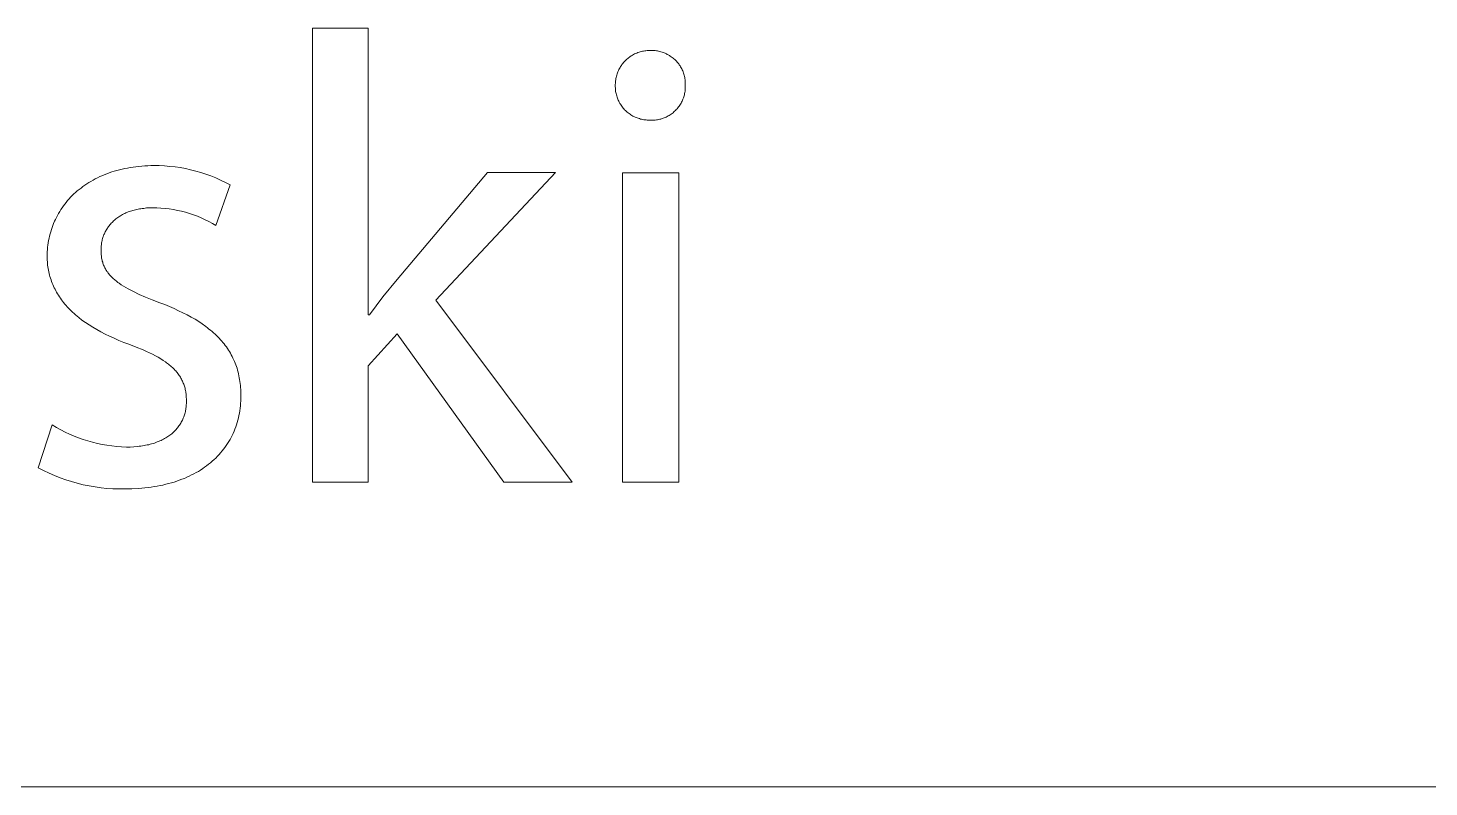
# Model space of a CAD drawing. Header units: millimetres. Extents: x 0 to 5466, y 0 to 3819.
# Drawn here: x 4723.3 to 4843.2, y 0 to 64.9 of the extents above; entities that cross this region are included whole.
import ezdxf

# ---------------------------------------------------------------- set-up
doc = ezdxf.new("R2010")
doc.units = ezdxf.units.MM
doc.header["$MEASUREMENT"] = 0
doc.layers.add('Domyślny', color=7, linetype='Continuous', true_color=0x000000)

msp = doc.modelspace()

# ---------------------------------------------------------------- linework, layer by layer
at = {"layer": 'Domyślny', "color": 18, "lineweight": 15, "true_color": 0x000000}
for p, q in [((4747.65, 26.06), (4747.65, 64.9)), ((4747.65, 64.9), (4752.42, 64.9)), ((4752.42, 64.9), (4752.42, 40.38)), ((4774.72, 62.36), (4774.8, 62.42)), ((4774.8, 62.42), (4774.88, 62.48)), ((4774.88, 62.48), (4774.97, 62.53)), ((4774.97, 62.53), (4775.05, 62.58)), ((4775.05, 62.58), (4775.14, 62.63)), ((4775.14, 62.63), (4775.23, 62.68)), ((4775.23, 62.68), (4775.32, 62.72)), ((4775.32, 62.72), (4775.42, 62.76)), ((4775.42, 62.76), (4775.51, 62.8)), ((4775.51, 62.8), (4775.61, 62.83)), ((4775.61, 62.83), (4775.7, 62.86)), ((4775.7, 62.86), (4775.8, 62.89)), ((4775.8, 62.89), (4775.9, 62.91)), ((4775.9, 62.91), (4776, 62.93)), ((4776, 62.93), (4776.1, 62.95)), ((4776.1, 62.95), (4776.2, 62.96)), ((4776.2, 62.96), (4776.3, 62.97)), ((4776.3, 62.97), (4776.4, 62.98)), ((4776.4, 62.98), (4776.5, 62.98)), ((4776.5, 62.98), (4776.6, 62.98)), ((4776.6, 62.98), (4776.7, 62.98)), ((4776.7, 62.98), (4776.8, 62.98)), ((4776.8, 62.98), (4776.9, 62.97)), ((4776.9, 62.97), (4777, 62.97)), ((4777, 62.97), (4777.1, 62.95)), ((4777.1, 62.95), (4777.2, 62.94)), ((4777.2, 62.94), (4777.29, 62.92)), ((4777.29, 62.92), (4777.39, 62.9)), ((4777.39, 62.9), (4777.48, 62.87)), ((4777.48, 62.87), (4777.58, 62.84)), ((4777.58, 62.84), (4777.67, 62.81)), ((4777.67, 62.81), (4777.77, 62.78)), ((4777.77, 62.78), (4777.86, 62.74)), ((4777.86, 62.74), (4777.95, 62.7)), ((4777.95, 62.7), (4778.03, 62.65)), ((4778.03, 62.65), (4778.12, 62.61)), ((4778.12, 62.61), (4778.21, 62.56)), ((4778.21, 62.56), (4778.29, 62.5)), ((4778.29, 62.5), (4778.37, 62.45)), ((4778.37, 62.45), (4778.45, 62.39)), ((4778.45, 62.39), (4778.53, 62.33)), ((4773.77, 61.07), (4773.81, 61.16)), ((4773.81, 61.16), (4773.85, 61.26)), ((4773.85, 61.26), (4773.89, 61.35)), ((4773.89, 61.35), (4773.94, 61.44)), ((4773.94, 61.44), (4773.99, 61.52)), ((4773.99, 61.52), (4774.04, 61.61)), ((4774.04, 61.61), (4774.1, 61.7)), ((4774.1, 61.7), (4774.15, 61.78)), ((4774.15, 61.78), (4774.22, 61.86)), ((4774.22, 61.86), (4774.28, 61.94)), ((4774.28, 61.94), (4774.35, 62.01)), ((4774.35, 62.01), (4774.42, 62.09)), ((4774.42, 62.09), (4774.49, 62.16)), ((4774.49, 62.16), (4774.56, 62.23)), ((4774.56, 62.23), (4774.64, 62.29)), ((4774.64, 62.29), (4774.72, 62.36)), ((4778.53, 62.33), (4778.6, 62.26)), ((4778.6, 62.26), (4778.68, 62.2)), ((4778.68, 62.2), (4778.75, 62.13)), ((4778.75, 62.13), (4778.82, 62.06)), ((4778.82, 62.06), (4778.88, 61.98)), ((4778.88, 61.98), (4778.94, 61.91)), ((4778.94, 61.91), (4779.01, 61.83)), ((4779.01, 61.83), (4779.06, 61.75)), ((4779.06, 61.75), (4779.12, 61.67)), ((4779.12, 61.67), (4779.17, 61.58)), ((4779.17, 61.58), (4779.22, 61.5)), ((4779.22, 61.5), (4779.27, 61.41)), ((4779.27, 61.41), (4779.31, 61.32)), ((4779.31, 61.32), (4779.35, 61.23)), ((4779.35, 61.23), (4779.39, 61.14)), ((4773.58, 60.08), (4773.59, 60.18)), ((4773.58, 59.98), (4773.58, 60.08)), ((4773.58, 59.88), (4773.58, 59.98)), ((4773.59, 60.28), (4773.6, 60.38)), ((4773.59, 60.18), (4773.59, 60.28)), ((4773.6, 60.38), (4773.62, 60.48)), ((4773.62, 60.48), (4773.63, 60.58)), ((4773.63, 60.58), (4773.65, 60.68)), ((4773.65, 60.68), (4773.68, 60.78)), ((4773.68, 60.78), (4773.7, 60.88)), ((4773.7, 60.88), (4773.74, 60.97)), ((4773.74, 60.97), (4773.77, 61.07)), ((4779.39, 61.14), (4779.42, 61.05)), ((4779.42, 61.05), (4779.45, 60.95)), ((4779.45, 60.95), (4779.48, 60.86)), ((4779.48, 60.86), (4779.5, 60.76)), ((4779.5, 60.76), (4779.52, 60.66)), ((4779.52, 60.66), (4779.54, 60.57)), ((4779.54, 60.57), (4779.55, 60.47)), ((4779.55, 60.47), (4779.56, 60.37)), ((4779.56, 60.37), (4779.57, 60.27)), ((4779.57, 60.27), (4779.57, 60.17)), ((4779.57, 60.17), (4779.57, 60.07)), ((4779.57, 60.07), (4779.57, 59.98)), ((4779.57, 59.98), (4779.57, 59.88)), ((4773.59, 59.78), (4773.58, 59.88)), ((4773.59, 59.68), (4773.59, 59.78)), ((4773.6, 59.58), (4773.59, 59.68)), ((4773.61, 59.48), (4773.6, 59.58)), ((4773.63, 59.39), (4773.61, 59.48)), ((4773.65, 59.29), (4773.63, 59.39)), ((4773.67, 59.19), (4773.65, 59.29)), ((4773.7, 59.1), (4773.67, 59.19)), ((4773.73, 59), (4773.7, 59.1)), ((4773.76, 58.91), (4773.73, 59)), ((4773.8, 58.82), (4773.76, 58.91)), ((4773.83, 58.73), (4773.8, 58.82)), ((4779.37, 58.83), (4779.34, 58.74)), ((4779.41, 58.92), (4779.37, 58.83)), ((4779.44, 59.01), (4779.41, 58.92)), ((4779.47, 59.11), (4779.44, 59.01)), ((4779.49, 59.2), (4779.47, 59.11)), ((4779.51, 59.3), (4779.49, 59.2)), ((4779.53, 59.39), (4779.51, 59.3)), ((4779.55, 59.49), (4779.53, 59.39)), ((4779.56, 59.59), (4779.55, 59.49)), ((4779.57, 59.68), (4779.56, 59.59)), ((4779.57, 59.88), (4779.57, 59.78)), ((4779.57, 59.78), (4779.57, 59.68)), ((4773.88, 58.64), (4773.83, 58.73)), ((4773.92, 58.55), (4773.88, 58.64)), ((4773.97, 58.46), (4773.92, 58.55)), ((4774.02, 58.38), (4773.97, 58.46)), ((4774.07, 58.29), (4774.02, 58.38)), ((4774.13, 58.21), (4774.07, 58.29)), ((4774.19, 58.13), (4774.13, 58.21)), ((4774.25, 58.06), (4774.19, 58.13)), ((4774.32, 57.98), (4774.25, 58.06)), ((4774.38, 57.91), (4774.32, 57.98)), ((4774.45, 57.84), (4774.38, 57.91)), ((4774.53, 57.77), (4774.45, 57.84)), ((4774.6, 57.71), (4774.53, 57.77)), ((4774.68, 57.65), (4774.6, 57.71)), ((4774.76, 57.59), (4774.68, 57.65)), ((4774.84, 57.53), (4774.76, 57.59)), ((4778.44, 57.6), (4778.36, 57.54)), ((4778.52, 57.66), (4778.44, 57.6)), ((4778.59, 57.72), (4778.52, 57.66)), ((4778.66, 57.79), (4778.59, 57.72)), ((4778.73, 57.85), (4778.66, 57.79)), ((4778.8, 57.92), (4778.73, 57.85)), ((4778.87, 58), (4778.8, 57.92)), ((4778.93, 58.07), (4778.87, 58)), ((4778.99, 58.15), (4778.93, 58.07)), ((4779.05, 58.23), (4778.99, 58.15)), ((4779.1, 58.31), (4779.05, 58.23)), ((4779.16, 58.39), (4779.1, 58.31)), ((4779.21, 58.48), (4779.16, 58.39)), ((4779.25, 58.56), (4779.21, 58.48)), ((4779.3, 58.65), (4779.25, 58.56)), ((4779.34, 58.74), (4779.3, 58.65)), ((4774.92, 57.47), (4774.84, 57.53)), ((4775, 57.42), (4774.92, 57.47)), ((4775.09, 57.37), (4775, 57.42)), ((4775.18, 57.33), (4775.09, 57.37)), ((4775.27, 57.29), (4775.18, 57.33)), ((4775.36, 57.25), (4775.27, 57.29)), ((4775.45, 57.21), (4775.36, 57.25)), ((4775.54, 57.18), (4775.45, 57.21)), ((4775.64, 57.15), (4775.54, 57.18)), ((4775.73, 57.12), (4775.64, 57.15)), ((4775.83, 57.1), (4775.73, 57.12)), ((4775.92, 57.08), (4775.83, 57.1)), ((4776.02, 57.06), (4775.92, 57.08)), ((4776.12, 57.05), (4776.02, 57.06)), ((4776.22, 57.04), (4776.12, 57.05)), ((4776.32, 57.03), (4776.22, 57.04)), ((4776.41, 57.03), (4776.32, 57.03)), ((4776.51, 57.03), (4776.41, 57.03)), ((4776.61, 57.02), (4776.51, 57.03)), ((4776.71, 57.02), (4776.61, 57.02)), ((4776.81, 57.02), (4776.71, 57.02)), ((4776.9, 57.03), (4776.81, 57.02)), ((4777, 57.03), (4776.9, 57.03)), ((4777.1, 57.05), (4777, 57.03)), ((4777.2, 57.06), (4777.1, 57.05)), ((4777.29, 57.08), (4777.2, 57.06)), ((4777.39, 57.1), (4777.29, 57.08)), ((4777.48, 57.12), (4777.39, 57.1)), ((4777.58, 57.15), (4777.48, 57.12)), ((4777.67, 57.18), (4777.58, 57.15)), ((4777.76, 57.22), (4777.67, 57.18)), ((4777.85, 57.25), (4777.76, 57.22)), ((4777.94, 57.29), (4777.85, 57.25)), ((4778.03, 57.34), (4777.94, 57.29)), ((4778.11, 57.38), (4778.03, 57.34)), ((4778.2, 57.43), (4778.11, 57.38)), ((4778.28, 57.49), (4778.2, 57.43)), ((4778.36, 57.54), (4778.28, 57.49)), ((4730.91, 52.72), (4731.13, 52.78)), ((4731.13, 52.78), (4731.36, 52.83)), ((4731.36, 52.83), (4731.59, 52.88)), ((4731.59, 52.88), (4731.82, 52.93)), ((4731.82, 52.93), (4732.06, 52.97)), ((4732.06, 52.97), (4732.3, 53.01)), ((4732.3, 53.01), (4732.55, 53.04)), ((4732.55, 53.04), (4732.8, 53.07)), ((4732.8, 53.07), (4733.05, 53.09)), ((4733.05, 53.09), (4733.3, 53.11)), ((4733.3, 53.11), (4733.56, 53.12)), ((4733.56, 53.12), (4733.82, 53.13)), ((4733.82, 53.13), (4734.09, 53.13)), ((4734.09, 53.13), (4734.54, 53.13)), ((4734.54, 53.13), (4734.99, 53.11)), ((4734.99, 53.11), (4735.45, 53.07)), ((4735.45, 53.07), (4735.9, 53.02)), ((4735.9, 53.02), (4736.34, 52.96)), ((4736.34, 52.96), (4736.79, 52.88)), ((4736.79, 52.88), (4737.23, 52.78)), ((4737.23, 52.78), (4737.67, 52.67)), ((4728.17, 51.46), (4728.34, 51.58)), ((4728.34, 51.58), (4728.52, 51.69)), ((4728.52, 51.69), (4728.69, 51.79)), ((4728.69, 51.79), (4728.88, 51.9)), ((4728.88, 51.9), (4729.06, 52)), ((4729.06, 52), (4729.25, 52.09)), ((4729.25, 52.09), (4729.45, 52.19)), ((4729.45, 52.19), (4729.64, 52.27)), ((4729.64, 52.27), (4729.84, 52.36)), ((4729.84, 52.36), (4730.05, 52.44)), ((4730.05, 52.44), (4730.26, 52.51)), ((4730.26, 52.51), (4730.47, 52.59)), ((4730.47, 52.59), (4730.69, 52.66)), ((4730.69, 52.66), (4730.91, 52.72)), ((4737.67, 52.67), (4738.11, 52.55)), ((4738.11, 52.55), (4738.54, 52.41)), ((4738.54, 52.41), (4738.96, 52.25)), ((4738.96, 52.25), (4739.38, 52.08)), ((4739.38, 52.08), (4739.8, 51.9)), ((4739.8, 51.9), (4740.2, 51.7)), ((4740.2, 51.7), (4740.6, 51.49)), ((4754.9, 43.4), (4762.65, 52.54)), ((4768.46, 52.54), (4758.23, 41.64)), ((4762.65, 52.54), (4768.46, 52.54)), ((4774.2, 52.53), (4779.03, 52.53)), ((4774.2, 26.05), (4774.2, 52.53)), ((4779.03, 52.53), (4779.03, 26.05)), ((4726.83, 50.29), (4726.96, 50.43)), ((4726.96, 50.43), (4727.1, 50.57)), ((4727.1, 50.57), (4727.24, 50.71)), ((4727.24, 50.71), (4727.38, 50.84)), ((4727.38, 50.84), (4727.53, 50.97)), ((4727.53, 50.97), (4727.69, 51.1)), ((4727.69, 51.1), (4727.85, 51.22)), ((4727.85, 51.22), (4728.01, 51.34)), ((4728.01, 51.34), (4728.17, 51.46)), ((4740.6, 51.49), (4739.4, 48)), ((4725.92, 49.05), (4726.02, 49.21)), ((4726.02, 49.21), (4726.12, 49.37)), ((4726.12, 49.37), (4726.23, 49.53)), ((4726.23, 49.53), (4726.34, 49.69)), ((4726.34, 49.69), (4726.46, 49.84)), ((4726.46, 49.84), (4726.58, 49.99)), ((4726.58, 49.99), (4726.7, 50.14)), ((4726.7, 50.14), (4726.83, 50.29)), ((4731.98, 49.2), (4731.88, 49.17)), ((4732.08, 49.24), (4731.98, 49.2)), ((4732.19, 49.27), (4732.08, 49.24)), ((4732.29, 49.31), (4732.19, 49.27)), ((4732.4, 49.33), (4732.29, 49.31)), ((4732.51, 49.36), (4732.4, 49.33)), ((4732.62, 49.39), (4732.51, 49.36)), ((4732.74, 49.41), (4732.62, 49.39)), ((4732.85, 49.43), (4732.74, 49.41)), ((4732.97, 49.45), (4732.85, 49.43)), ((4733.09, 49.47), (4732.97, 49.45)), ((4733.21, 49.48), (4733.09, 49.47)), ((4733.33, 49.5), (4733.21, 49.48)), ((4733.46, 49.51), (4733.33, 49.5)), ((4733.59, 49.52), (4733.46, 49.51)), ((4733.72, 49.52), (4733.59, 49.52)), ((4733.85, 49.53), (4733.72, 49.52)), ((4733.98, 49.53), (4733.85, 49.53)), ((4734.34, 49.52), (4733.98, 49.53)), ((4734.69, 49.5), (4734.34, 49.52)), ((4735.05, 49.47), (4734.69, 49.5)), ((4735.4, 49.43), (4735.05, 49.47)), ((4735.75, 49.37), (4735.4, 49.43)), ((4736.1, 49.31), (4735.75, 49.37)), ((4736.45, 49.23), (4736.1, 49.31)), ((4736.8, 49.14), (4736.45, 49.23)), ((4725.37, 47.84), (4725.43, 48.02)), ((4725.43, 48.02), (4725.5, 48.19)), ((4725.5, 48.19), (4725.58, 48.37)), ((4725.58, 48.37), (4725.66, 48.54)), ((4725.66, 48.54), (4725.74, 48.71)), ((4725.74, 48.71), (4725.83, 48.88)), ((4725.83, 48.88), (4725.92, 49.05)), ((4730.26, 47.99), (4730.2, 47.92)), ((4730.31, 48.06), (4730.26, 47.99)), ((4730.37, 48.13), (4730.31, 48.06)), ((4730.43, 48.2), (4730.37, 48.13)), ((4730.5, 48.27), (4730.43, 48.2)), ((4730.56, 48.33), (4730.5, 48.27)), ((4730.63, 48.4), (4730.56, 48.33)), ((4730.7, 48.46), (4730.63, 48.4)), ((4730.77, 48.52), (4730.7, 48.46)), ((4730.84, 48.58), (4730.77, 48.52)), ((4730.92, 48.64), (4730.84, 48.58)), ((4730.99, 48.69), (4730.92, 48.64)), ((4731.07, 48.75), (4730.99, 48.69)), ((4731.16, 48.8), (4731.07, 48.75)), ((4731.24, 48.85), (4731.16, 48.8)), ((4731.32, 48.9), (4731.24, 48.85)), ((4731.41, 48.95), (4731.32, 48.9)), ((4731.5, 49), (4731.41, 48.95)), ((4731.59, 49.04), (4731.5, 49)), ((4731.69, 49.09), (4731.59, 49.04)), ((4731.78, 49.13), (4731.69, 49.09)), ((4731.88, 49.17), (4731.78, 49.13)), ((4737.14, 49.04), (4736.8, 49.14)), ((4737.48, 48.92), (4737.14, 49.04)), ((4737.81, 48.8), (4737.48, 48.92)), ((4738.14, 48.66), (4737.81, 48.8)), ((4738.46, 48.51), (4738.14, 48.66)), ((4738.78, 48.35), (4738.46, 48.51)), ((4739.1, 48.18), (4738.78, 48.35)), ((4739.4, 48), (4739.1, 48.18)), ((4725.07, 46.73), (4725.11, 46.92)), ((4725.11, 46.92), (4725.15, 47.1)), ((4725.15, 47.1), (4725.2, 47.29)), ((4725.2, 47.29), (4725.25, 47.47)), ((4725.25, 47.47), (4725.31, 47.66)), ((4725.31, 47.66), (4725.37, 47.84)), ((4729.67, 46.8), (4729.65, 46.72)), ((4729.69, 46.89), (4729.67, 46.8)), ((4729.72, 46.98), (4729.69, 46.89)), ((4729.75, 47.06), (4729.72, 46.98)), ((4729.78, 47.14), (4729.75, 47.06)), ((4729.81, 47.23), (4729.78, 47.14)), ((4729.85, 47.31), (4729.81, 47.23)), ((4729.88, 47.39), (4729.85, 47.31)), ((4729.92, 47.47), (4729.88, 47.39)), ((4729.96, 47.55), (4729.92, 47.47)), ((4730.01, 47.62), (4729.96, 47.55)), ((4730.05, 47.7), (4730.01, 47.62)), ((4730.1, 47.78), (4730.05, 47.7)), ((4730.15, 47.85), (4730.1, 47.78)), ((4730.2, 47.92), (4730.15, 47.85)), ((4724.95, 45.56), (4724.96, 45.76)), ((4724.96, 45.76), (4724.97, 45.95)), ((4724.97, 45.95), (4724.99, 46.15)), ((4724.99, 46.15), (4725.01, 46.34)), ((4725.01, 46.34), (4725.04, 46.53)), ((4725.04, 46.53), (4725.07, 46.73)), ((4729.57, 46.18), (4729.56, 46.09)), ((4729.56, 46.09), (4729.56, 46)), ((4729.56, 46), (4729.56, 45.9)), ((4729.56, 45.9), (4729.56, 45.8)), ((4729.56, 45.8), (4729.56, 45.7)), ((4729.56, 45.7), (4729.57, 45.61)), ((4729.58, 46.27), (4729.57, 46.18)), ((4729.57, 45.61), (4729.58, 45.51)), ((4729.59, 46.36), (4729.58, 46.27)), ((4729.6, 46.45), (4729.59, 46.36)), ((4729.61, 46.54), (4729.6, 46.45)), ((4729.63, 46.63), (4729.61, 46.54)), ((4729.65, 46.72), (4729.63, 46.63)), ((4724.95, 45.36), (4724.95, 45.56)), ((4724.95, 45.21), (4724.95, 45.36)), ((4724.96, 45.06), (4724.95, 45.21)), ((4724.97, 44.92), (4724.96, 45.06)), ((4724.98, 44.77), (4724.97, 44.92)), ((4724.99, 44.63), (4724.98, 44.77)), ((4725.01, 44.48), (4724.99, 44.63)), ((4725.03, 44.34), (4725.01, 44.48)), ((4729.58, 45.51), (4729.59, 45.41)), ((4729.59, 45.41), (4729.6, 45.32)), ((4729.6, 45.32), (4729.61, 45.23)), ((4729.61, 45.23), (4729.63, 45.14)), ((4729.63, 45.14), (4729.65, 45.05)), ((4729.65, 45.05), (4729.67, 44.96)), ((4729.67, 44.96), (4729.7, 44.88)), ((4729.7, 44.88), (4729.72, 44.79)), ((4729.72, 44.79), (4729.75, 44.71)), ((4729.75, 44.71), (4729.78, 44.63)), ((4729.78, 44.63), (4729.82, 44.54)), ((4729.82, 44.54), (4729.86, 44.47)), ((4729.86, 44.47), (4729.89, 44.39)), ((4729.89, 44.39), (4729.94, 44.31)), ((4725.06, 44.2), (4725.03, 44.34)), ((4725.09, 44.06), (4725.06, 44.2)), ((4725.12, 43.92), (4725.09, 44.06)), ((4725.15, 43.78), (4725.12, 43.92)), ((4725.19, 43.64), (4725.15, 43.78)), ((4725.23, 43.5), (4725.19, 43.64)), ((4725.28, 43.36), (4725.23, 43.5)), ((4725.33, 43.23), (4725.28, 43.36)), ((4725.38, 43.09), (4725.33, 43.23)), ((4729.94, 44.31), (4729.98, 44.23)), ((4729.98, 44.23), (4730.03, 44.16)), ((4730.03, 44.16), (4730.07, 44.08)), ((4730.07, 44.08), (4730.13, 44.01)), ((4730.13, 44.01), (4730.18, 43.94)), ((4730.18, 43.94), (4730.23, 43.87)), ((4730.23, 43.87), (4730.29, 43.8)), ((4730.29, 43.8), (4730.35, 43.73)), ((4730.35, 43.73), (4730.42, 43.66)), ((4730.42, 43.66), (4730.48, 43.59)), ((4730.48, 43.59), (4730.55, 43.53)), ((4730.55, 43.53), (4730.62, 43.46)), ((4730.62, 43.46), (4730.7, 43.39)), ((4730.7, 43.39), (4730.77, 43.33)), ((4730.77, 43.33), (4730.85, 43.27)), ((4730.85, 43.27), (4730.93, 43.2)), ((4730.93, 43.2), (4731.01, 43.14)), ((4753.69, 41.91), (4754.9, 43.4)), ((4725.43, 42.96), (4725.38, 43.09)), ((4725.49, 42.82), (4725.43, 42.96)), ((4725.55, 42.69), (4725.49, 42.82)), ((4725.62, 42.56), (4725.55, 42.69)), ((4725.69, 42.43), (4725.62, 42.56)), ((4725.76, 42.3), (4725.69, 42.43)), ((4725.84, 42.17), (4725.76, 42.3)), ((4725.92, 42.05), (4725.84, 42.17)), ((4726, 41.92), (4725.92, 42.05)), ((4731.01, 43.14), (4731.1, 43.08)), ((4731.1, 43.08), (4731.28, 42.95)), ((4731.28, 42.95), (4731.47, 42.83)), ((4731.47, 42.83), (4731.67, 42.71)), ((4731.67, 42.71), (4731.88, 42.59)), ((4731.88, 42.59), (4732.1, 42.47)), ((4732.1, 42.47), (4732.34, 42.36)), ((4732.34, 42.36), (4732.83, 42.12)), ((4732.83, 42.12), (4733.37, 41.89)), ((4726.08, 41.79), (4726, 41.92)), ((4726.17, 41.67), (4726.08, 41.79)), ((4726.27, 41.55), (4726.17, 41.67)), ((4726.36, 41.42), (4726.27, 41.55)), ((4726.46, 41.3), (4726.36, 41.42)), ((4726.57, 41.18), (4726.46, 41.3)), ((4726.67, 41.06), (4726.57, 41.18)), ((4726.78, 40.95), (4726.67, 41.06)), ((4726.9, 40.83), (4726.78, 40.95)), ((4727.01, 40.71), (4726.9, 40.83)), ((4733.37, 41.89), (4733.95, 41.65)), ((4733.95, 41.65), (4734.58, 41.41)), ((4734.58, 41.41), (4735.01, 41.25)), ((4735.01, 41.25), (4735.42, 41.08)), ((4735.42, 41.08), (4735.82, 40.91)), ((4735.82, 40.91), (4736.2, 40.73)), ((4752.53, 40.38), (4753.69, 41.91)), ((4758.23, 41.64), (4769.88, 26.06)), ((4727.13, 40.6), (4727.01, 40.71)), ((4727.26, 40.48), (4727.13, 40.6)), ((4727.38, 40.37), (4727.26, 40.48)), ((4727.52, 40.26), (4727.38, 40.37)), ((4727.65, 40.15), (4727.52, 40.26)), ((4727.93, 39.93), (4727.65, 40.15)), ((4728.22, 39.72), (4727.93, 39.93)), ((4728.53, 39.51), (4728.22, 39.72)), ((4736.2, 40.73), (4736.57, 40.55)), ((4736.57, 40.55), (4736.93, 40.37)), ((4736.93, 40.37), (4737.28, 40.18)), ((4737.28, 40.18), (4737.61, 39.99)), ((4737.61, 39.99), (4737.93, 39.79)), ((4737.93, 39.79), (4738.23, 39.59)), ((4738.23, 39.59), (4738.53, 39.38)), ((4752.42, 40.38), (4752.53, 40.38)), ((4728.85, 39.31), (4728.53, 39.51)), ((4729.19, 39.11), (4728.85, 39.31)), ((4729.54, 38.92), (4729.19, 39.11)), ((4729.9, 38.73), (4729.54, 38.92)), ((4730.28, 38.54), (4729.9, 38.73)), ((4730.68, 38.37), (4730.28, 38.54)), ((4738.53, 39.38), (4738.67, 39.27)), ((4738.67, 39.27), (4738.8, 39.16)), ((4738.8, 39.16), (4738.94, 39.05)), ((4738.94, 39.05), (4739.07, 38.94)), ((4739.07, 38.94), (4739.2, 38.83)), ((4739.2, 38.83), (4739.32, 38.72)), ((4739.32, 38.72), (4739.44, 38.6)), ((4739.44, 38.6), (4739.56, 38.49)), ((4739.56, 38.49), (4739.67, 38.37)), ((4754.9, 38.74), (4752.42, 36.01)), ((4764.03, 26.06), (4754.9, 38.74)), ((4731.08, 38.19), (4730.68, 38.37)), ((4731.5, 38.02), (4731.08, 38.19)), ((4731.94, 37.86), (4731.5, 38.02)), ((4732.58, 37.61), (4731.94, 37.86)), ((4733.18, 37.37), (4732.58, 37.61)), ((4733.46, 37.25), (4733.18, 37.37)), ((4733.72, 37.12), (4733.46, 37.25)), ((4739.67, 38.37), (4739.78, 38.25)), ((4739.78, 38.25), (4739.89, 38.13)), ((4739.89, 38.13), (4739.99, 38.01)), ((4739.99, 38.01), (4740.09, 37.88)), ((4740.09, 37.88), (4740.19, 37.75)), ((4740.19, 37.75), (4740.29, 37.63)), ((4740.29, 37.63), (4740.38, 37.5)), ((4740.38, 37.5), (4740.46, 37.36)), ((4740.46, 37.36), (4740.55, 37.23)), ((4740.55, 37.23), (4740.63, 37.1)), ((4733.97, 37), (4733.72, 37.12)), ((4734.22, 36.87), (4733.97, 37)), ((4734.45, 36.74), (4734.22, 36.87)), ((4734.67, 36.61), (4734.45, 36.74)), ((4734.87, 36.48), (4734.67, 36.61)), ((4735.07, 36.35), (4734.87, 36.48)), ((4735.16, 36.28), (4735.07, 36.35)), ((4735.25, 36.22), (4735.16, 36.28)), ((4735.34, 36.15), (4735.25, 36.22)), ((4735.43, 36.08), (4735.34, 36.15)), ((4735.51, 36.01), (4735.43, 36.08)), ((4735.59, 35.94), (4735.51, 36.01)), ((4740.63, 37.1), (4740.7, 36.96)), ((4740.7, 36.96), (4740.78, 36.82)), ((4740.78, 36.82), (4740.85, 36.68)), ((4740.85, 36.68), (4740.91, 36.54)), ((4740.91, 36.54), (4740.98, 36.39)), ((4740.98, 36.39), (4741.04, 36.25)), ((4741.04, 36.25), (4741.09, 36.1)), ((4741.09, 36.1), (4741.15, 35.95)), ((4752.42, 36.01), (4752.42, 26.06)), ((4735.67, 35.87), (4735.59, 35.94)), ((4735.74, 35.8), (4735.67, 35.87)), ((4735.82, 35.72), (4735.74, 35.8)), ((4735.89, 35.65), (4735.82, 35.72)), ((4735.95, 35.58), (4735.89, 35.65)), ((4736.02, 35.5), (4735.95, 35.58)), ((4736.08, 35.43), (4736.02, 35.5)), ((4736.14, 35.35), (4736.08, 35.43)), ((4736.2, 35.27), (4736.14, 35.35)), ((4736.25, 35.2), (4736.2, 35.27)), ((4736.31, 35.12), (4736.25, 35.2)), ((4736.36, 35.04), (4736.31, 35.12)), ((4736.4, 34.96), (4736.36, 35.04)), ((4736.45, 34.87), (4736.4, 34.96)), ((4736.49, 34.79), (4736.45, 34.87)), ((4736.53, 34.71), (4736.49, 34.79)), ((4741.15, 35.95), (4741.2, 35.8)), ((4741.2, 35.8), (4741.24, 35.64)), ((4741.24, 35.64), (4741.29, 35.48)), ((4741.29, 35.48), (4741.33, 35.33)), ((4741.33, 35.33), (4741.36, 35.17)), ((4741.36, 35.17), (4741.39, 35)), ((4741.39, 35), (4741.42, 34.84)), ((4741.42, 34.84), (4741.45, 34.67)), ((4736.57, 34.62), (4736.53, 34.71)), ((4736.6, 34.54), (4736.57, 34.62)), ((4736.64, 34.45), (4736.6, 34.54)), ((4736.67, 34.36), (4736.64, 34.45)), ((4736.7, 34.27), (4736.67, 34.36)), ((4736.72, 34.18), (4736.7, 34.27)), ((4736.75, 34.09), (4736.72, 34.18)), ((4736.77, 33.99), (4736.75, 34.09)), ((4736.79, 33.9), (4736.77, 33.99)), ((4736.81, 33.8), (4736.79, 33.9)), ((4736.82, 33.7), (4736.81, 33.8)), ((4736.84, 33.61), (4736.82, 33.7)), ((4736.85, 33.51), (4736.84, 33.61)), ((4741.45, 34.67), (4741.47, 34.5)), ((4741.47, 34.5), (4741.49, 34.33)), ((4741.49, 34.33), (4741.51, 34.16)), ((4741.51, 34.16), (4741.52, 33.98)), ((4741.52, 33.98), (4741.53, 33.8)), ((4741.53, 33.8), (4741.53, 33.62)), ((4741.53, 33.62), (4741.53, 33.44)), ((4736.81, 32.29), (4736.83, 32.39)), ((4736.83, 32.39), (4736.84, 32.48)), ((4736.84, 32.48), (4736.85, 32.58)), ((4736.86, 33.4), (4736.85, 33.51)), ((4736.85, 32.58), (4736.86, 32.68)), ((4736.86, 33.3), (4736.86, 33.4)), ((4736.87, 33.2), (4736.86, 33.3)), ((4736.86, 32.68), (4736.87, 32.78)), ((4736.87, 33.09), (4736.87, 33.2)), ((4736.87, 32.98), (4736.87, 33.09)), ((4736.87, 32.88), (4736.87, 32.98)), ((4736.87, 32.78), (4736.87, 32.88)), ((4741.49, 32.58), (4741.47, 32.38)), ((4741.51, 32.79), (4741.49, 32.58)), ((4741.52, 33.01), (4741.51, 32.79)), ((4741.53, 33.22), (4741.52, 33.01)), ((4741.53, 33.44), (4741.53, 33.22)), ((4736.39, 31.12), (4736.43, 31.2)), ((4736.43, 31.2), (4736.48, 31.28)), ((4736.48, 31.28), (4736.52, 31.37)), ((4736.52, 31.37), (4736.56, 31.46)), ((4736.56, 31.46), (4736.6, 31.55)), ((4736.6, 31.55), (4736.64, 31.64)), ((4736.64, 31.64), (4736.67, 31.73)), ((4736.67, 31.73), (4736.7, 31.82)), ((4736.7, 31.82), (4736.73, 31.91)), ((4736.73, 31.91), (4736.75, 32)), ((4736.75, 32), (4736.78, 32.1)), ((4736.78, 32.1), (4736.8, 32.19)), ((4736.8, 32.19), (4736.81, 32.29)), ((4741.27, 31.37), (4741.22, 31.17)), ((4741.32, 31.56), (4741.27, 31.37)), ((4741.36, 31.76), (4741.32, 31.56)), ((4741.4, 31.97), (4741.36, 31.76)), ((4741.44, 32.17), (4741.4, 31.97)), ((4741.47, 32.38), (4741.44, 32.17)), ((4724.19, 27.3), (4725.39, 30.96)), ((4725.39, 30.96), (4725.75, 30.75)), ((4725.75, 30.75), (4726.12, 30.54)), ((4726.12, 30.54), (4726.49, 30.35)), ((4726.49, 30.35), (4726.87, 30.18)), ((4726.87, 30.18), (4727.25, 30.01)), ((4727.25, 30.01), (4727.64, 29.86)), ((4735.28, 29.96), (4735.37, 30.02)), ((4735.37, 30.02), (4735.45, 30.08)), ((4735.45, 30.08), (4735.54, 30.15)), ((4735.54, 30.15), (4735.62, 30.21)), ((4735.62, 30.21), (4735.7, 30.28)), ((4735.7, 30.28), (4735.77, 30.35)), ((4735.77, 30.35), (4735.84, 30.42)), ((4735.84, 30.42), (4735.91, 30.49)), ((4735.91, 30.49), (4735.98, 30.56)), ((4735.98, 30.56), (4736.05, 30.64)), ((4736.05, 30.64), (4736.11, 30.72)), ((4736.11, 30.72), (4736.17, 30.79)), ((4736.17, 30.79), (4736.23, 30.87)), ((4736.23, 30.87), (4736.28, 30.95)), ((4736.28, 30.95), (4736.34, 31.03)), ((4736.34, 31.03), (4736.39, 31.12)), ((4740.78, 30.06), (4740.69, 29.88)), ((4740.87, 30.24), (4740.78, 30.06)), ((4740.95, 30.42), (4740.87, 30.24)), ((4741.02, 30.6), (4740.95, 30.42)), ((4741.09, 30.79), (4741.02, 30.6)), ((4741.16, 30.98), (4741.09, 30.79)), ((4741.22, 31.17), (4741.16, 30.98)), ((4727.64, 29.86), (4728.04, 29.72)), ((4728.04, 29.72), (4728.44, 29.59)), ((4728.44, 29.59), (4728.84, 29.48)), ((4728.84, 29.48), (4729.25, 29.38)), ((4729.25, 29.38), (4729.66, 29.29)), ((4729.66, 29.29), (4730.07, 29.22)), ((4730.07, 29.22), (4730.49, 29.16)), ((4730.49, 29.16), (4730.9, 29.12)), ((4730.9, 29.12), (4731.32, 29.09)), ((4731.32, 29.09), (4731.74, 29.07)), ((4731.74, 29.07), (4732.06, 29.07)), ((4732.06, 29.07), (4732.37, 29.09)), ((4732.37, 29.09), (4732.67, 29.11)), ((4732.67, 29.11), (4732.82, 29.13)), ((4732.82, 29.13), (4732.96, 29.15)), ((4732.96, 29.15), (4733.11, 29.17)), ((4733.11, 29.17), (4733.24, 29.19)), ((4733.24, 29.19), (4733.38, 29.22)), ((4733.38, 29.22), (4733.51, 29.25)), ((4733.51, 29.25), (4733.64, 29.27)), ((4733.64, 29.27), (4733.77, 29.31)), ((4733.77, 29.31), (4733.89, 29.34)), ((4733.89, 29.34), (4734.02, 29.38)), ((4734.02, 29.38), (4734.14, 29.41)), ((4734.14, 29.41), (4734.25, 29.45)), ((4734.25, 29.45), (4734.37, 29.5)), ((4734.37, 29.5), (4734.48, 29.54)), ((4734.48, 29.54), (4734.59, 29.59)), ((4734.59, 29.59), (4734.7, 29.63)), ((4734.7, 29.63), (4734.8, 29.68)), ((4734.8, 29.68), (4734.9, 29.74)), ((4734.9, 29.74), (4735, 29.79)), ((4735, 29.79), (4735.1, 29.85)), ((4735.1, 29.85), (4735.19, 29.9)), ((4735.19, 29.9), (4735.28, 29.96)), ((4740.05, 28.88), (4739.93, 28.73)), ((4740.17, 29.04), (4740.05, 28.88)), ((4740.28, 29.2), (4740.17, 29.04)), ((4740.39, 29.37), (4740.28, 29.2)), ((4740.5, 29.54), (4740.39, 29.37)), ((4740.6, 29.71), (4740.5, 29.54)), ((4740.69, 29.88), (4740.6, 29.71)), ((4738.77, 27.59), (4738.6, 27.46)), ((4738.93, 27.72), (4738.77, 27.59)), ((4739.08, 27.85), (4738.93, 27.72)), ((4739.24, 27.99), (4739.08, 27.85)), ((4739.38, 28.13), (4739.24, 27.99)), ((4739.53, 28.28), (4739.38, 28.13)), ((4739.66, 28.42), (4739.53, 28.28)), ((4739.8, 28.57), (4739.66, 28.42)), ((4739.93, 28.73), (4739.8, 28.57)), ((4724.64, 27.06), (4724.19, 27.3)), ((4725.11, 26.84), (4724.64, 27.06)), ((4725.58, 26.63), (4725.11, 26.84)), ((4726.06, 26.44), (4725.58, 26.63)), ((4726.54, 26.27), (4726.06, 26.44)), ((4736.7, 26.39), (4736.48, 26.31)), ((4736.91, 26.48), (4736.7, 26.39)), ((4737.11, 26.58), (4736.91, 26.48)), ((4737.31, 26.68), (4737.11, 26.58)), ((4737.51, 26.78), (4737.31, 26.68)), ((4737.7, 26.88), (4737.51, 26.78)), ((4737.89, 26.99), (4737.7, 26.88)), ((4738.08, 27.1), (4737.89, 26.99)), ((4738.26, 27.22), (4738.08, 27.1)), ((4738.43, 27.34), (4738.26, 27.22)), ((4738.6, 27.46), (4738.43, 27.34)), ((4727.04, 26.11), (4726.54, 26.27)), ((4727.53, 25.97), (4727.04, 26.11)), ((4728.03, 25.85), (4727.53, 25.97)), ((4728.54, 25.74), (4728.03, 25.85)), ((4729.05, 25.66), (4728.54, 25.74)), ((4729.56, 25.59), (4729.05, 25.66)), ((4730.07, 25.53), (4729.56, 25.59)), ((4730.58, 25.5), (4730.07, 25.53)), ((4731.1, 25.48), (4730.58, 25.5)), ((4731.61, 25.48), (4731.1, 25.48)), ((4732.19, 25.49), (4731.61, 25.48)), ((4732.76, 25.52), (4732.19, 25.49)), ((4733.04, 25.54), (4732.76, 25.52)), ((4733.31, 25.57), (4733.04, 25.54)), ((4733.58, 25.6), (4733.31, 25.57)), ((4733.84, 25.64), (4733.58, 25.6)), ((4734.1, 25.68), (4733.84, 25.64)), ((4734.36, 25.72), (4734.1, 25.68)), ((4734.61, 25.77), (4734.36, 25.72)), ((4734.86, 25.82), (4734.61, 25.77)), ((4735.1, 25.88), (4734.86, 25.82)), ((4735.34, 25.94), (4735.1, 25.88)), ((4735.58, 26), (4735.34, 25.94)), ((4735.81, 26.07), (4735.58, 26)), ((4736.04, 26.15), (4735.81, 26.07)), ((4736.26, 26.23), (4736.04, 26.15)), ((4736.48, 26.31), (4736.26, 26.23)), ((4752.42, 26.06), (4747.65, 26.06)), ((4769.88, 26.06), (4764.03, 26.06)), ((4779.03, 26.05), (4774.2, 26.05)), ((5460.42, 0), (0, 0)), ((5460.42, 0), (3400.11, 0))]:
    msp.add_line(p, q, dxfattribs=at)

doc.saveas('drawing.dxf')
